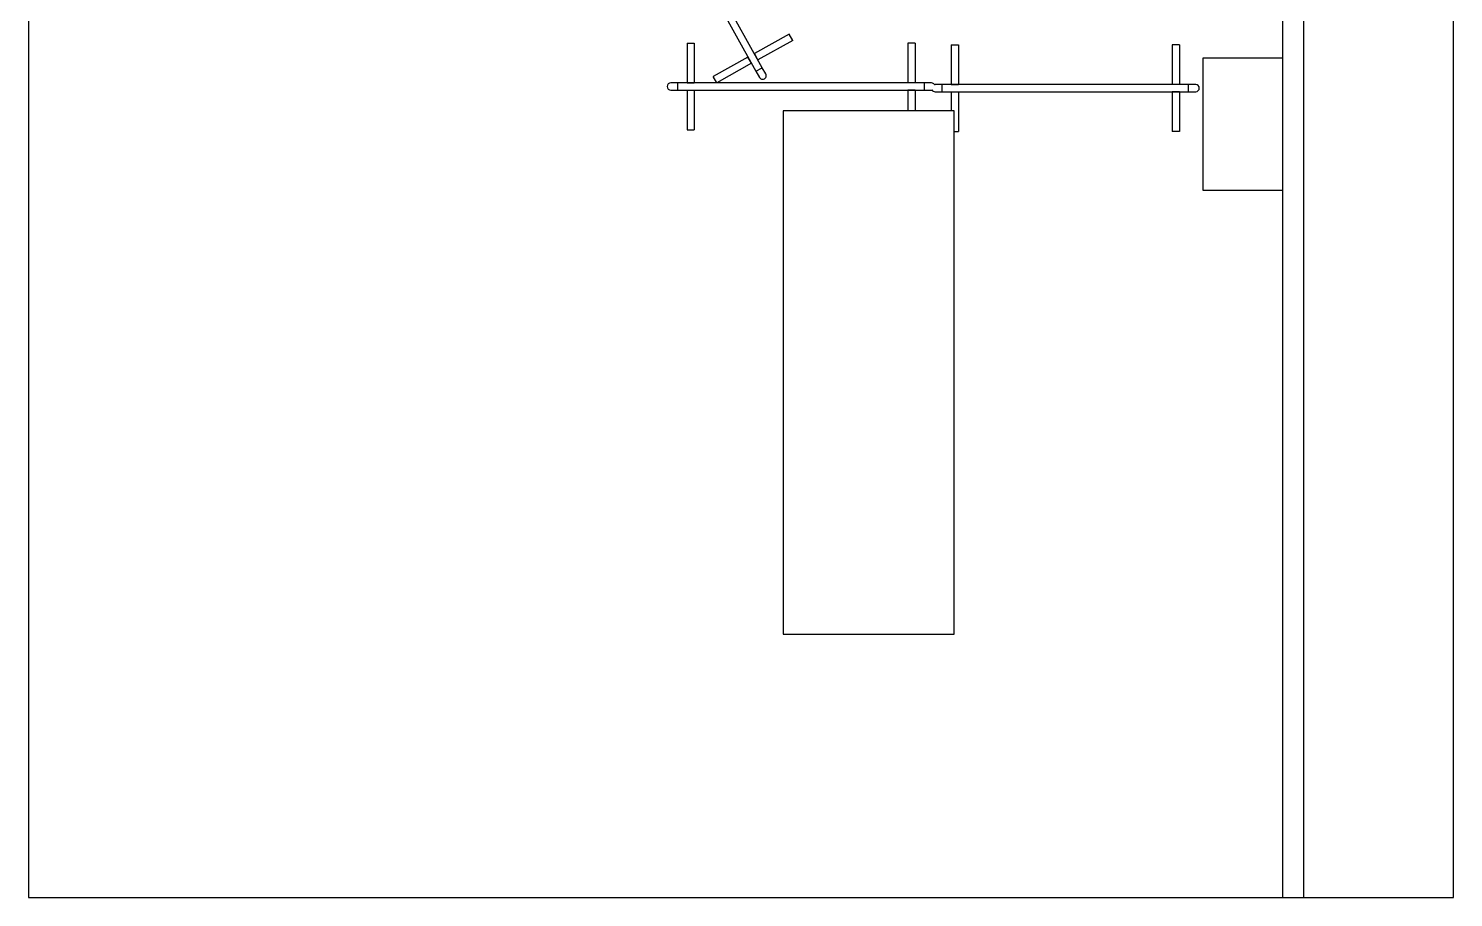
# Model space of a CAD drawing. Header units: millimetres. Extents: x -13464 to 9471, y -517 to 17126.
# Drawn here: x -529 to 9471, y 5923 to 12019 of the extents above; entities that cross this region are included whole.
import ezdxf

# ---------------------------------------------------------------- set-up
doc = ezdxf.new("R2010")
doc.units = ezdxf.units.MM

msp = doc.modelspace()

# ---------------------------------------------------------------- linework, layer by layer
at = {"color": 7, "linetype": 'Continuous', "lineweight": 25}
for p, q in [((9471, 5923), (9471, 15923)), ((3736, 13230), (4576, 11719)), ((4620, 11744), (3780, 13255)), ((8421, 5923), (8421, 13078)), ((8271, 12928), (8271, 5923)), ((-529, 12661), (-529, 5923)), ((4093, 11917), (4143, 11917)), ((4093, 11917), (4093, 11638)), ((4143, 11917), (4143, 11638)), ((4809, 11980), (4565, 11844)), ((4834, 11935), (4590, 11800)), ((4834, 11935), (4809, 11980)), ((5694, 11917), (5643, 11917)), ((5643, 11917), (5643, 11638)), ((5694, 11917), (5694, 11638)), ((5947, 11905), (5998, 11905)), ((5947, 11905), (5947, 11626)), ((5998, 11905), (5998, 11626)), ((7549, 11905), (7498, 11905)), ((7498, 11905), (7498, 11626)), ((7549, 11905), (7549, 11626)), ((4520, 11819), (4276, 11683)), ((4545, 11775), (4520, 11819)), ((4590, 11800), (4565, 11844)), ((7712, 11810), (7712, 10886)), ((8271, 11810), (7712, 11810)), ((4545, 11775), (4301, 11639)), ((4576, 11719), (4620, 11744)), ((4576, 11719), (4600, 11676)), ((4645, 11700), (4620, 11744)), ((4029, 11638), (3979, 11638)), ((5758, 11638), (4029, 11638)), ((4029, 11587), (4029, 11638)), ((4093, 11638), (4143, 11638)), ((4301, 11639), (4276, 11683)), ((5694, 11638), (5643, 11638)), ((5808, 11638), (5758, 11638)), ((5758, 11587), (5758, 11638)), ((5883, 11626), (5833, 11626)), ((7612, 11626), (5883, 11626)), ((5883, 11575), (5883, 11626)), ((5947, 11626), (5998, 11626)), ((7549, 11626), (7498, 11626)), ((7662, 11626), (7612, 11626)), ((7612, 11575), (7612, 11626)), ((3979, 11587), (4029, 11587)), ((4029, 11587), (5758, 11587)), ((4093, 11587), (4143, 11587)), ((4093, 11587), (4093, 11308)), ((4143, 11587), (4143, 11308)), ((5694, 11587), (5643, 11587)), ((5643, 11587), (5643, 11442)), ((5694, 11587), (5694, 11442)), ((5758, 11587), (5808, 11587)), ((5833, 11575), (5883, 11575)), ((5883, 11575), (7612, 11575)), ((5947, 11575), (5998, 11575)), ((5947, 11575), (5947, 11442)), ((5998, 11575), (5998, 11296)), ((7549, 11575), (7498, 11575)), ((7498, 11575), (7498, 11296)), ((7549, 11575), (7549, 11296)), ((7612, 11575), (7662, 11575)), ((4766, 11442), (4766, 7771)), ((5966, 11442), (4766, 11442)), ((5966, 7771), (5966, 11442)), ((4093, 11308), (4143, 11308)), ((5966, 11296), (5998, 11296)), ((7549, 11296), (7498, 11296)), ((7712, 10886), (8271, 10886)), ((4766, 7771), (5966, 7771)), ((-529, 5923), (8271, 5923)), ((8271, 5923), (8421, 5923)), ((8421, 5923), (9471, 5923))]:
    msp.add_line(p, q, dxfattribs=at)
at = {"color": 7, "linetype": 'Continuous', "lineweight": 25, "flags": 128}
for points in [[(5830, 11626), (5830, 11626), (5833, 11626)], [(5808, 11587), (5809, 11587), (5812, 11587)]]:
    msp.add_lwpolyline(points, dxfattribs=at)
at = {"color": 7, "linetype": 'Continuous', "lineweight": 25}
for centre, start, end in [((4623, 11688), 209.0904, 29.0904), ((3979, 11612), 90, 270), ((5808, 11612), 31.6636, 90), ((7662, 11601), 270, 90), ((5833, 11601), 211.6636, 270)]:
    msp.add_arc(centre, 25.4, start, end, dxfattribs=at)

doc.saveas('drawing.dxf')
